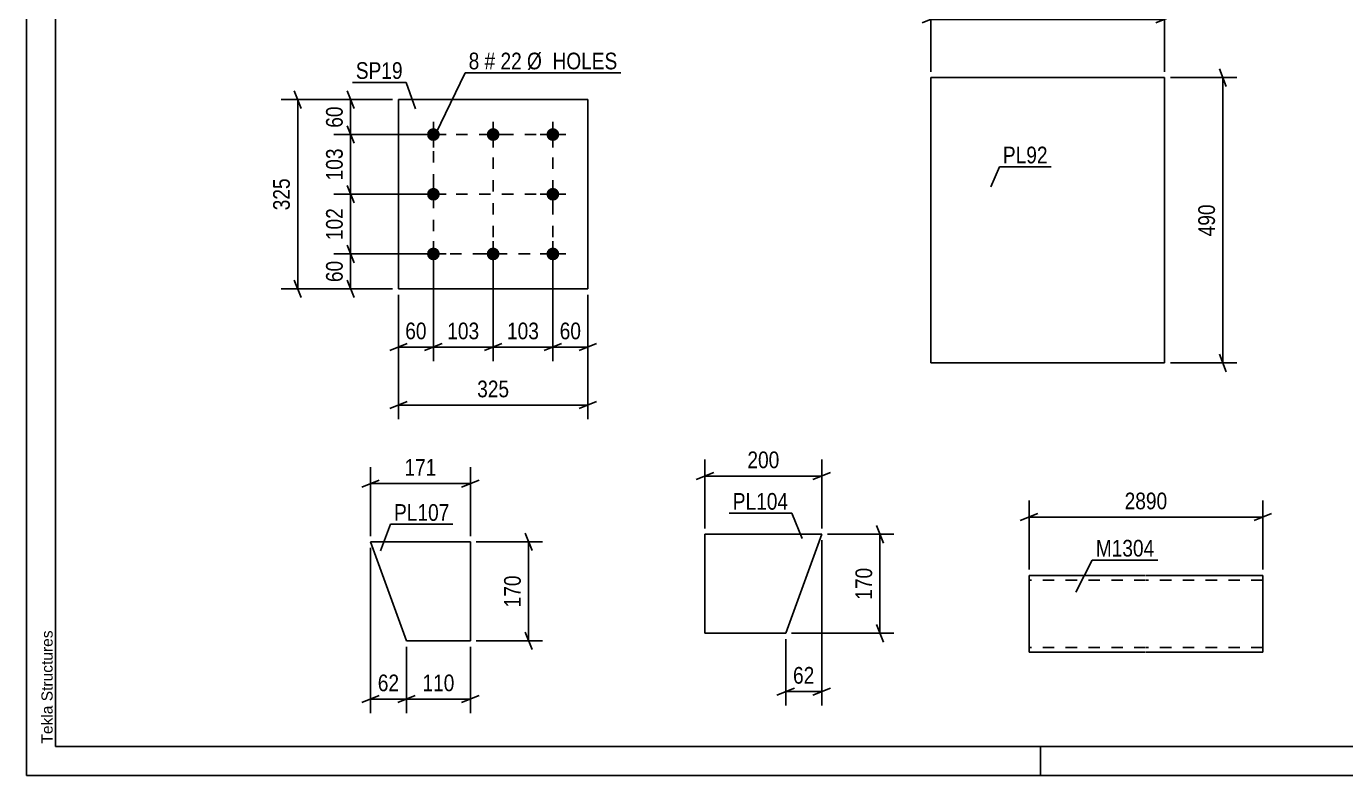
# Model space of a CAD drawing. Header units: millimetres. Extents: x 0 to 594, y 0 to 420.
# Drawn here: x 0 to 226.4, y 0 to 128.6 of the extents above; entities that cross this region are included whole.
import ezdxf

# ---------------------------------------------------------------- set-up
doc = ezdxf.new("R2010")
doc.units = ezdxf.units.MM
doc.linetypes.add('DXK_LINE_DOT2', pattern=[3.9198, 1.9599, -1.9599])
doc.styles.add('Arial', font='ARIAL.TTF', dxfattribs={"height": 0.2})
doc.styles.add('Arial Narrow', font='ARIALN.TTF', dxfattribs={"height": 0.2})

# ---------------------------------------------------------------- blocks, each defined once
blk = doc.blocks.new('Unknown-284934298-1134')
at = {"color": 5, "linetype": 'Continuous'}
for p, q in [((0, 420), (0, 0)), ((5, 415), (5, 5)), ((5, 5), (589, 5)), ((174, 0), (174, 5)), ((0, 0), (594, 0))]:
    blk.add_line(p, q, dxfattribs=at)
at = {"color": 174, "linetype": 'Continuous', "style": 'Arial'}
blk.add_text('Tekla Structures', height=1.9102, rotation=90, dxfattribs=at).set_placement((4.5, 5.5))
blk = doc.blocks.new('Part-284934298-6012 - 6011')
at = {"color": 2, "linetype": 'Continuous'}
for p, q in [((172.05, 21.18), (172.05, 34.38)), ((172.05, 34.38), (192.05, 34.38)), ((192.15, 34.38), (212.15, 34.38)), ((212.15, 34.38), (212.15, 21.18)), ((192.05, 21.18), (172.05, 21.18)), ((212.15, 21.18), (192.15, 21.18))]:
    blk.add_line(p, q, dxfattribs=at)
at = {"color": 7, "linetype": 'DXK_LINE_DOT2'}
for p, q in [((192.05, 33.58), (172.05, 33.58)), ((212.15, 33.58), (192.15, 33.58)), ((192.05, 21.98), (172.05, 21.98)), ((172.05, 21.18), (172.05, 21.3)), ((212.15, 21.98), (192.15, 21.98)), ((212.15, 21.98), (212.15, 22.04))]:
    blk.add_line(p, q, dxfattribs=at)
blk = doc.blocks.new('Part-284934298-6057 - 6056')
at = {"color": 2, "linetype": 'Continuous'}
for p, q in [((96.34, 116.07), (63.84, 116.07)), ((63.84, 116.07), (63.84, 83.57)), ((96.34, 83.57), (96.34, 116.07)), ((63.84, 83.57), (96.34, 83.57))]:
    blk.add_line(p, q, dxfattribs=at)
blk = doc.blocks.new('Bolt-284934298-6058 - 6056')
at = {"linetype": 'Continuous'}
for points in [[(69.84, 111.17, -1), (69.84, 108.97, -1)], [(80.09, 111.17, -1), (80.09, 108.97, -1)], [(90.34, 111.17, -1), (90.34, 108.97, -1)], [(69.84, 100.92, -1), (69.84, 98.72, -1)], [(90.34, 100.92, -1), (90.34, 98.72, -1)], [(69.84, 90.67, -1), (69.84, 88.47, -1)], [(80.09, 90.67, -1), (80.09, 88.47, -1)], [(90.34, 90.67, -1), (90.34, 88.47, -1)]]:
    blk.add_hatch(color=1, dxfattribs=at).paths.add_polyline_path(points)
at = {"color": 1, "linetype": 'Continuous'}
for p, q in [((69.84, 112.27), (69.84, 107.87)), ((80.09, 112.27), (80.09, 107.87)), ((90.34, 112.27), (90.34, 107.87)), ((67.64, 110.07), (72.04, 110.07)), ((77.89, 110.07), (82.29, 110.07)), ((88.14, 110.07), (92.54, 110.07)), ((69.84, 102.02), (69.84, 97.62)), ((90.34, 102.02), (90.34, 97.62)), ((67.64, 99.82), (72.04, 99.82)), ((88.14, 99.82), (92.54, 99.82)), ((69.84, 91.77), (69.84, 87.37)), ((80.09, 91.77), (80.09, 87.37)), ((90.34, 91.77), (90.34, 87.37)), ((67.64, 89.57), (72.04, 89.57)), ((77.89, 89.57), (82.29, 89.57)), ((88.14, 89.57), (92.54, 89.57))]:
    blk.add_line(p, q, dxfattribs=at)
blk = doc.blocks.new('Part-284934298-6091 - 6090')
at = {"color": 2, "linetype": 'Continuous'}
for p, q in [((155.2, 70.85), (155.2, 119.85)), ((155.2, 119.85), (175.2, 119.85)), ((175.3, 119.85), (195.3, 119.85)), ((195.3, 119.85), (195.3, 70.85)), ((175.2, 70.85), (155.2, 70.85)), ((195.3, 70.85), (175.3, 70.85))]:
    blk.add_line(p, q, dxfattribs=at)
blk = doc.blocks.new('Part-284934298-6105 - 6104')
at = {"color": 2, "linetype": 'Continuous'}
for p, q in [((59.04, 40.14), (65.23, 23.14)), ((76.18, 40.14), (59.04, 40.14)), ((76.18, 23.14), (76.18, 40.14)), ((65.23, 23.14), (76.18, 23.14))]:
    blk.add_line(p, q, dxfattribs=at)
blk = doc.blocks.new('Part-284934298-6112 - 6111')
at = {"color": 2, "linetype": 'Continuous'}
for p, q in [((116.44, 41.44), (116.44, 24.44)), ((136.47, 41.44), (116.44, 41.44)), ((130.29, 24.44), (136.47, 41.44)), ((116.44, 24.44), (130.29, 24.44))]:
    blk.add_line(p, q, dxfattribs=at)
blk = doc.blocks.new('Rectangle-284934298-8797 - 6056')
at = {"color": 1, "linetype": 'DXK_LINE_DOT2'}
blk.add_lwpolyline([(69.84, 110.07), (90.34, 110.07), (90.34, 89.57), (69.84, 89.57), (69.84, 110.07)], close=True, dxfattribs=at)
blk = doc.blocks.new('Line-284934298-8807 - 6056')
at = {"color": 1, "linetype": 'DXK_LINE_DOT2'}
blk.add_line((80.09, 110.07), (80.09, 89.57), dxfattribs=at)
blk = doc.blocks.new('Line-284934298-8814 - 6056')
at = {"color": 1, "linetype": 'DXK_LINE_DOT2'}
blk.add_line((69.84, 99.82), (90.34, 99.82), dxfattribs=at)
blk = doc.blocks.new('StraightDimension-284934298-6348 - 6011')
at = {"color": 7, "linetype": 'Continuous'}
for p, q in [((172.05, 35.38), (172.05, 47.23)), ((212.15, 35.38), (212.15, 47.23)), ((173.55, 44.98), (170.55, 43.78)), ((172.05, 44.38), (212.15, 44.38)), ((210.65, 43.78), (213.65, 44.98))]:
    blk.add_line(p, q, dxfattribs=at)
at = {"color": 0}
blk.add_wipeout([(196.36, 45.13), (196.36, 49.33), (187.85, 49.33), (187.85, 45.13)], dxfattribs=at)
at = {"color": 3, "style": 'Arial Narrow'}
blk.add_text('2890', height=2.863, dxfattribs=at).set_placement((188.45, 45.73))
blk = doc.blocks.new('StraightDimension-284934298-6475 - 6056')
at = {"color": 7, "linetype": 'Continuous'}
for p, q in [((55.03, 91.07), (56.23, 88.07)), ((68.84, 89.57), (52.78, 89.57)), ((55.63, 83.57), (55.63, 89.57)), ((56.23, 82.07), (55.03, 85.07)), ((62.84, 83.57), (52.78, 83.57))]:
    blk.add_line(p, q, dxfattribs=at)
at = {"color": 0}
blk.add_wipeout([(54.88, 88.99), (50.68, 88.99), (50.68, 84.14), (54.88, 84.14)], dxfattribs=at)
at = {"color": 3, "style": 'Arial Narrow'}
blk.add_text('60', height=2.863, rotation=90.0002, dxfattribs=at).set_placement((54.28, 84.74))
blk = doc.blocks.new('StraightDimension-284934298-6472 - 6056')
at = {"color": 7, "linetype": 'Continuous'}
for p, q in [((62.84, 116.07), (52.78, 116.07)), ((55.03, 117.57), (56.23, 114.57)), ((55.63, 110.07), (55.63, 116.07)), ((56.23, 108.57), (55.03, 111.57)), ((68.84, 110.07), (52.78, 110.07))]:
    blk.add_line(p, q, dxfattribs=at)
at = {"color": 0}
blk.add_wipeout([(54.88, 115.49), (50.68, 115.49), (50.68, 110.64), (54.88, 110.64)], dxfattribs=at)
at = {"color": 3, "style": 'Arial Narrow'}
blk.add_text('60', height=2.863, rotation=90.0002, dxfattribs=at).set_placement((54.28, 111.24))
blk = doc.blocks.new('StraightDimension-284934298-6488 - 6056')
at = {"color": 7, "linetype": 'Continuous'}
for p, q in [((62.84, 116.07), (43.7, 116.07)), ((47.15, 114.57), (45.95, 117.57)), ((46.55, 83.57), (46.55, 116.07)), ((45.95, 85.07), (47.15, 82.07)), ((62.84, 83.57), (43.7, 83.57))]:
    blk.add_line(p, q, dxfattribs=at)
at = {"color": 0}
blk.add_wipeout([(45.8, 103.16), (41.6, 103.16), (41.6, 96.47), (45.8, 96.47)], dxfattribs=at)
at = {"color": 3, "style": 'Arial Narrow'}
blk.add_text('325', height=2.863, rotation=90.0002, dxfattribs=at).set_placement((45.2, 97.07))
blk = doc.blocks.new('StraightDimension-284934298-6492 - 6056')
at = {"color": 7, "linetype": 'Continuous'}
for p, q in [((90.34, 88.57), (90.34, 71.17)), ((96.34, 82.57), (96.34, 71.17)), ((88.84, 72.97), (91.84, 74.17)), ((90.34, 73.57), (96.34, 73.57)), ((97.84, 74.17), (94.84, 72.97))]:
    blk.add_line(p, q, dxfattribs=at)
at = {"color": 0}
blk.add_wipeout([(95.77, 74.32), (95.77, 78.52), (90.91, 78.52), (90.91, 74.32)], dxfattribs=at)
at = {"color": 3, "style": 'Arial Narrow'}
blk.add_text('60', height=2.863, dxfattribs=at).set_placement((91.51, 74.92))
blk = doc.blocks.new('StraightDimension-284934298-6495 - 6056')
at = {"color": 7, "linetype": 'Continuous'}
for p, q in [((69.84, 88.57), (69.84, 71.17)), ((63.84, 82.57), (63.84, 71.17)), ((62.34, 72.97), (65.34, 74.17)), ((63.84, 73.57), (69.84, 73.57)), ((71.34, 74.17), (68.34, 72.97))]:
    blk.add_line(p, q, dxfattribs=at)
at = {"color": 0}
blk.add_wipeout([(69.27, 74.32), (69.27, 78.52), (64.41, 78.52), (64.41, 74.32)], dxfattribs=at)
at = {"color": 3, "style": 'Arial Narrow'}
blk.add_text('60', height=2.863, dxfattribs=at).set_placement((65.01, 74.92))
blk = doc.blocks.new('StraightDimension-284934298-6508 - 6056')
at = {"color": 7, "linetype": 'Continuous'}
for p, q in [((63.84, 82.57), (63.84, 61.21)), ((96.34, 82.57), (96.34, 61.21)), ((65.34, 64.21), (62.34, 63.01)), ((63.84, 63.61), (96.34, 63.61)), ((94.84, 63.01), (97.84, 64.21))]:
    blk.add_line(p, q, dxfattribs=at)
at = {"color": 0}
blk.add_wipeout([(83.43, 64.36), (83.43, 68.56), (76.75, 68.56), (76.75, 64.36)], dxfattribs=at)
at = {"color": 3, "style": 'Arial Narrow'}
blk.add_text('325', height=2.863, dxfattribs=at).set_placement((77.35, 64.96))
blk = doc.blocks.new('StraightDimension-284934298-12553 - 6056')
at = {"color": 7, "linetype": 'Continuous'}
for p, q in [((68.84, 99.82), (52.78, 99.82)), ((55.03, 101.32), (56.23, 98.32)), ((55.63, 89.57), (55.63, 99.82)), ((56.23, 88.07), (55.03, 91.07)), ((68.84, 89.57), (52.78, 89.57))]:
    blk.add_line(p, q, dxfattribs=at)
at = {"color": 0}
blk.add_wipeout([(54.88, 98.03), (50.68, 98.03), (50.68, 91.35), (54.88, 91.35)], dxfattribs=at)
at = {"color": 3, "style": 'Arial Narrow'}
blk.add_text('102', height=2.863, rotation=90.0002, dxfattribs=at).set_placement((54.28, 91.95))
blk = doc.blocks.new('StraightDimension-284934298-12555 - 6056')
at = {"color": 7, "linetype": 'Continuous'}
for p, q in [((55.03, 111.57), (56.23, 108.57)), ((68.84, 110.07), (52.78, 110.07)), ((55.63, 99.82), (55.63, 110.07)), ((68.84, 99.82), (52.78, 99.82)), ((56.23, 98.32), (55.03, 101.32))]:
    blk.add_line(p, q, dxfattribs=at)
at = {"color": 0}
blk.add_wipeout([(54.88, 108.28), (50.68, 108.28), (50.68, 101.6), (54.88, 101.6)], dxfattribs=at)
at = {"color": 3, "style": 'Arial Narrow'}
blk.add_text('103', height=2.863, rotation=90.0002, dxfattribs=at).set_placement((54.28, 102.2))
blk = doc.blocks.new('StraightDimension-284934298-12575 - 6056')
at = {"color": 7, "linetype": 'Continuous'}
for p, q in [((69.84, 88.57), (69.84, 71.17)), ((80.09, 88.57), (80.09, 71.17)), ((68.34, 72.97), (71.34, 74.17)), ((69.84, 73.57), (80.09, 73.57)), ((81.59, 74.17), (78.59, 72.97))]:
    blk.add_line(p, q, dxfattribs=at)
at = {"color": 0}
blk.add_wipeout([(78.31, 74.32), (78.31, 78.52), (71.62, 78.52), (71.62, 74.32)], dxfattribs=at)
at = {"color": 3, "style": 'Arial Narrow'}
blk.add_text('103', height=2.863, dxfattribs=at).set_placement((72.22, 74.92))
blk = doc.blocks.new('StraightDimension-284934298-12577 - 6056')
at = {"color": 7, "linetype": 'Continuous'}
for p, q in [((80.09, 88.57), (80.09, 71.17)), ((90.34, 88.57), (90.34, 71.17)), ((78.59, 72.97), (81.59, 74.17)), ((80.09, 73.57), (90.34, 73.57)), ((91.84, 74.17), (88.84, 72.97))]:
    blk.add_line(p, q, dxfattribs=at)
at = {"color": 0}
blk.add_wipeout([(88.56, 74.32), (88.56, 78.52), (81.87, 78.52), (81.87, 74.32)], dxfattribs=at)
at = {"color": 3, "style": 'Arial Narrow'}
blk.add_text('103', height=2.863, dxfattribs=at).set_placement((82.47, 74.92))
blk = doc.blocks.new('StraightDimension-284934298-6568 - 6090')
at = {"color": 7, "linetype": 'Continuous'}
for p, q in [((205.9, 118.35), (204.7, 121.35)), ((196.3, 119.85), (207.7, 119.85)), ((205.3, 70.85), (205.3, 119.85)), ((196.3, 70.85), (207.7, 70.85)), ((204.7, 72.35), (205.9, 69.35))]:
    blk.add_line(p, q, dxfattribs=at)
at = {"color": 0}
blk.add_wipeout([(204.55, 98.69), (200.35, 98.69), (200.35, 92), (204.55, 92)], dxfattribs=at)
at = {"color": 3, "style": 'Arial Narrow'}
blk.add_text('490', height=2.863, rotation=90.0002, dxfattribs=at).set_placement((203.95, 92.6))
blk = doc.blocks.new('StraightDimension-284934298-6572 - 6090')
at = {"color": 7, "linetype": 'Continuous'}
for p, q in [((155.2, 120.85), (155.2, 132.7)), ((195.3, 120.85), (195.3, 132.7)), ((156.7, 130.45), (153.7, 129.25)), ((155.2, 129.85), (195.3, 129.85)), ((193.8, 129.25), (196.8, 130.45))]:
    blk.add_line(p, q, dxfattribs=at)
at = {"color": 0}
blk.add_wipeout([(178.59, 130.6), (178.59, 134.8), (171.91, 134.8), (171.91, 130.6)], dxfattribs=at)
at = {"color": 3, "style": 'Arial Narrow'}
blk.add_text('490', height=2.863, dxfattribs=at).set_placement((172.51, 131.2))
blk = doc.blocks.new('StraightDimension-284934298-6611 - 6104')
at = {"color": 7, "linetype": 'Continuous'}
for p, q in [((65.23, 22.14), (65.23, 10.74)), ((76.18, 22.14), (76.18, 10.74)), ((63.73, 12.54), (66.73, 13.74)), ((77.68, 13.74), (74.68, 12.54)), ((65.23, 13.14), (76.18, 13.14))]:
    blk.add_line(p, q, dxfattribs=at)
at = {"color": 0}
blk.add_wipeout([(74.04, 13.89), (74.04, 18.09), (67.36, 18.09), (67.36, 13.89)], dxfattribs=at)
at = {"color": 3, "style": 'Arial Narrow'}
blk.add_text('110', height=2.863, dxfattribs=at).set_placement((67.96, 14.49))
blk = doc.blocks.new('StraightDimension-284934298-6607 - 6104')
at = {"color": 7, "linetype": 'Continuous'}
for p, q in [((86.78, 38.64), (85.58, 41.64)), ((77.18, 40.14), (88.58, 40.14)), ((86.18, 23.14), (86.18, 40.14)), ((77.18, 23.14), (88.58, 23.14)), ((85.58, 24.64), (86.78, 21.64))]:
    blk.add_line(p, q, dxfattribs=at)
at = {"color": 0}
blk.add_wipeout([(85.43, 34.98), (81.23, 34.98), (81.23, 28.29), (85.43, 28.29)], dxfattribs=at)
at = {"color": 3, "style": 'Arial Narrow'}
blk.add_text('170', height=2.863, rotation=90.0002, dxfattribs=at).set_placement((84.83, 28.89))
blk = doc.blocks.new('StraightDimension-284934298-6612 - 6104')
at = {"color": 7, "linetype": 'Continuous'}
for p, q in [((59.04, 39.14), (59.04, 10.74)), ((65.23, 22.14), (65.23, 10.74)), ((57.54, 12.54), (60.54, 13.74)), ((66.73, 13.74), (63.73, 12.54)), ((59.04, 13.14), (65.23, 13.14))]:
    blk.add_line(p, q, dxfattribs=at)
at = {"color": 0}
blk.add_wipeout([(64.56, 13.89), (64.56, 18.09), (59.7, 18.09), (59.7, 13.89)], dxfattribs=at)
at = {"color": 3, "style": 'Arial Narrow'}
blk.add_text('62', height=2.863, dxfattribs=at).set_placement((60.3, 14.49))
blk = doc.blocks.new('StraightDimension-284934298-6617 - 6104')
at = {"color": 7, "linetype": 'Continuous'}
for p, q in [((59.04, 41.14), (59.04, 52.99)), ((76.18, 41.14), (76.18, 52.99)), ((60.54, 50.74), (57.54, 49.54)), ((59.04, 50.14), (76.18, 50.14)), ((74.68, 49.54), (77.68, 50.74))]:
    blk.add_line(p, q, dxfattribs=at)
at = {"color": 0}
blk.add_wipeout([(70.95, 50.89), (70.95, 55.09), (64.27, 55.09), (64.27, 50.89)], dxfattribs=at)
at = {"color": 3, "style": 'Arial Narrow'}
blk.add_text('171', height=2.863, dxfattribs=at).set_placement((64.87, 51.49))
blk = doc.blocks.new('StraightDimension-284934298-6630 - 6111')
at = {"color": 7, "linetype": 'Continuous'}
for p, q in [((116.44, 42.44), (116.44, 54.29)), ((136.47, 42.44), (136.47, 54.29)), ((117.94, 52.04), (114.94, 50.84)), ((116.44, 51.44), (136.47, 51.44)), ((134.97, 50.84), (137.97, 52.04))]:
    blk.add_line(p, q, dxfattribs=at)
at = {"color": 0}
blk.add_wipeout([(129.8, 52.19), (129.8, 56.39), (123.12, 56.39), (123.12, 52.19)], dxfattribs=at)
at = {"color": 3, "style": 'Arial Narrow'}
blk.add_text('200', height=2.863, dxfattribs=at).set_placement((123.72, 52.79))
blk = doc.blocks.new('StraightDimension-284934298-6622 - 6111')
at = {"color": 7, "linetype": 'Continuous'}
for p, q in [((137.47, 41.44), (148.87, 41.44)), ((147.07, 39.94), (145.87, 42.94)), ((146.47, 24.44), (146.47, 41.44)), ((145.87, 25.94), (147.07, 22.94)), ((131.29, 24.44), (148.87, 24.44))]:
    blk.add_line(p, q, dxfattribs=at)
at = {"color": 0}
blk.add_wipeout([(145.72, 36.28), (141.52, 36.28), (141.52, 29.6), (145.72, 29.6)], dxfattribs=at)
at = {"color": 3, "style": 'Arial Narrow'}
blk.add_text('170', height=2.863, rotation=90.0002, dxfattribs=at).set_placement((145.12, 30.2))
blk = doc.blocks.new('StraightDimension-284934298-6626 - 6111')
at = {"color": 7, "linetype": 'Continuous'}
for p, q in [((136.47, 40.44), (136.47, 12.04)), ((130.29, 23.44), (130.29, 12.04)), ((128.79, 13.84), (131.79, 15.04)), ((130.29, 14.44), (136.47, 14.44)), ((137.97, 15.04), (134.97, 13.84))]:
    blk.add_line(p, q, dxfattribs=at)
at = {"color": 0}
blk.add_wipeout([(135.81, 15.19), (135.81, 19.39), (130.95, 19.39), (130.95, 15.19)], dxfattribs=at)
at = {"color": 3, "style": 'Arial Narrow'}
blk.add_text('62', height=2.863, dxfattribs=at).set_placement((131.55, 15.79))
blk = doc.blocks.new('Mark-284934298-6881 - 6011')
at = {"color": 0}
blk.add_wipeout([(193.55, 37.62), (193.55, 40.62), (183.5, 40.62), (183.5, 37.62)], dxfattribs=at)
blk.add_wipeout([(193.55, 37.62), (193.55, 40.62), (183.5, 40.62), (183.5, 37.62)], dxfattribs=at)
at = {"color": 30, "linetype": 'Continuous'}
for p, q in [((180.1, 31.51), (182.9, 37.02)), ((182.9, 37.02), (194.15, 37.02))]:
    blk.add_line(p, q, dxfattribs=at)
at = {"color": 3, "style": 'Arial Narrow'}
blk.add_text('M1304', height=2.863, dxfattribs=at).set_placement((183.5, 37.62))
blk = doc.blocks.new('Mark-284934298-6903 - 6056')
at = {"color": 0}
blk.add_wipeout([(64.57, 119.63), (64.57, 122.63), (56.53, 122.63), (56.53, 119.63)], dxfattribs=at)
blk.add_wipeout([(64.57, 119.63), (64.57, 122.63), (56.53, 122.63), (56.53, 119.63)], dxfattribs=at)
at = {"color": 30, "linetype": 'Continuous'}
for p in [(55.93, 119.03), (66.76, 114.46)]:
    blk.add_line(p, (65.17, 119.03), dxfattribs=at)
at = {"color": 3, "style": 'Arial Narrow'}
blk.add_text('SP19', height=2.863, dxfattribs=at).set_placement((56.53, 119.63))
blk = doc.blocks.new('Mark-284934298-6906 - 6056')
at = {"color": 0}
blk.add_wipeout([(77.72, 121.27), (77.72, 124.27), (75.89, 124.27), (75.89, 121.27)], dxfattribs=at)
blk.add_wipeout([(77.72, 121.27), (77.72, 124.27), (75.89, 124.27), (75.89, 121.27)], dxfattribs=at)
at = {"color": 7, "linetype": 'Continuous'}
blk.add_line((70.26, 110.26), (75.29, 120.67), dxfattribs=at)
at = {"color": 0}
blk.add_wipeout([(80.45, 121.27), (80.45, 124.27), (78.62, 124.27), (78.62, 121.27)], dxfattribs=at)
blk.add_wipeout([(80.45, 121.27), (80.45, 124.27), (78.62, 124.27), (78.62, 121.27)], dxfattribs=at)
at = {"color": 3, "style": 'Arial Narrow'}
blk.add_text('8', height=2.86, dxfattribs=at).set_placement((75.89, 121.27))
at = {"color": 0}
blk.add_wipeout([(85, 121.27), (85, 124.27), (81.35, 124.27), (81.35, 121.27)], dxfattribs=at)
blk.add_wipeout([(85, 121.27), (85, 124.27), (81.35, 124.27), (81.35, 121.27)], dxfattribs=at)
at = {"color": 3, "style": 'Arial Narrow'}
blk.add_text('#', height=2.86, dxfattribs=at).set_placement((78.62, 121.27))
at = {"color": 0}
blk.add_wipeout([(101.43, 121.27), (101.43, 124.27), (85.9, 124.27), (85.9, 121.27)], dxfattribs=at)
blk.add_wipeout([(101.43, 121.27), (101.43, 124.27), (85.9, 124.27), (85.9, 121.27)], dxfattribs=at)
at = {"color": 7, "linetype": 'Continuous'}
blk.add_line((75.29, 120.67), (102.03, 120.67), dxfattribs=at)
at = {"color": 3, "style": 'Arial Narrow'}
for s, p in [('22', (81.35, 121.27)), ('Ø  HOLES', (85.9, 121.27))]:
    blk.add_text(s, height=2.863, dxfattribs=at).set_placement(p)
blk = doc.blocks.new('Mark-284934298-6923 - 6090')
at = {"color": 0}
blk.add_wipeout([(175.24, 105.13), (175.24, 108.13), (167.56, 108.13), (167.56, 105.13)], dxfattribs=at)
blk.add_wipeout([(175.24, 105.13), (175.24, 108.13), (167.56, 108.13), (167.56, 105.13)], dxfattribs=at)
at = {"color": 30, "linetype": 'Continuous'}
for p, q in [((165.49, 101.11), (166.96, 104.53)), ((166.96, 104.53), (175.84, 104.53))]:
    blk.add_line(p, q, dxfattribs=at)
at = {"color": 3, "style": 'Arial Narrow'}
blk.add_text('PL92', height=2.863, dxfattribs=at).set_placement((167.56, 105.13))
blk = doc.blocks.new('Mark-284934298-6929 - 6104')
at = {"color": 0}
blk.add_wipeout([(72.6, 43.75), (72.6, 46.75), (63.09, 46.75), (63.09, 43.75)], dxfattribs=at)
blk.add_wipeout([(72.6, 43.75), (72.6, 46.75), (63.09, 46.75), (63.09, 43.75)], dxfattribs=at)
at = {"color": 30, "linetype": 'Continuous'}
for p, q in [((60.78, 38.59), (62.49, 43.15)), ((62.49, 43.15), (73.2, 43.15))]:
    blk.add_line(p, q, dxfattribs=at)
at = {"color": 3, "style": 'Arial Narrow'}
blk.add_text('PL107', height=2.863, dxfattribs=at).set_placement((63.09, 43.75))
blk = doc.blocks.new('Mark-284934298-6932 - 6111')
at = {"color": 0}
blk.add_wipeout([(130.72, 45.66), (130.72, 48.66), (121.21, 48.66), (121.21, 45.66)], dxfattribs=at)
blk.add_wipeout([(130.72, 45.66), (130.72, 48.66), (121.21, 48.66), (121.21, 45.66)], dxfattribs=at)
at = {"color": 30, "linetype": 'Continuous'}
for p in [(120.61, 45.06), (133.12, 40.74)]:
    blk.add_line(p, (131.32, 45.06), dxfattribs=at)
at = {"color": 3, "style": 'Arial Narrow'}
blk.add_text('PL104', height=2.863, dxfattribs=at).set_placement((121.21, 45.66))

msp = doc.modelspace()

# ---------------------------------------------------------------- block references
for name in ['Unknown-284934298-1134', 'Part-284934298-6091 - 6090', 'Part-284934298-6057 - 6056', 'Bolt-284934298-6058 - 6056', 'Rectangle-284934298-8797 - 6056', 'Line-284934298-8807 - 6056', 'Line-284934298-8814 - 6056', 'Part-284934298-6112 - 6111', 'Part-284934298-6105 - 6104', 'Part-284934298-6012 - 6011']:
    msp.add_blockref(name, (0, 0))

# ---------------------------------------------------------------- next in the draw order: block references
for name in ['Mark-284934298-6906 - 6056', 'StraightDimension-284934298-6568 - 6090', 'StraightDimension-284934298-6472 - 6056', 'Mark-284934298-6923 - 6090', 'StraightDimension-284934298-6475 - 6056', 'StraightDimension-284934298-6492 - 6056', 'StraightDimension-284934298-6630 - 6111', 'StraightDimension-284934298-6348 - 6011', 'StraightDimension-284934298-6611 - 6104']:
    msp.add_blockref(name, (0, 0))

# ---------------------------------------------------------------- next in the draw order: block references
for name in ['StraightDimension-284934298-6572 - 6090', 'StraightDimension-284934298-6488 - 6056', 'StraightDimension-284934298-6607 - 6104', 'StraightDimension-284934298-6622 - 6111', 'StraightDimension-284934298-6612 - 6104', 'Mark-284934298-6881 - 6011']:
    msp.add_blockref(name, (0, 0))

# ---------------------------------------------------------------- next in the draw order: block references
for name in ['Mark-284934298-6903 - 6056', 'StraightDimension-284934298-6495 - 6056', 'StraightDimension-284934298-6617 - 6104', 'StraightDimension-284934298-6626 - 6111']:
    msp.add_blockref(name, (0, 0))

# ---------------------------------------------------------------- next in the draw order: block references
for name in ['StraightDimension-284934298-12553 - 6056', 'StraightDimension-284934298-6508 - 6056', 'Mark-284934298-6932 - 6111', 'Mark-284934298-6929 - 6104']:
    msp.add_blockref(name, (0, 0))

# ---------------------------------------------------------------- next in the draw order: block references
for name in ['StraightDimension-284934298-12555 - 6056', 'StraightDimension-284934298-12575 - 6056']:
    msp.add_blockref(name, (0, 0))

# ---------------------------------------------------------------- next in the draw order: block references
msp.add_blockref('StraightDimension-284934298-12577 - 6056', (0, 0))

doc.saveas('drawing.dxf')
